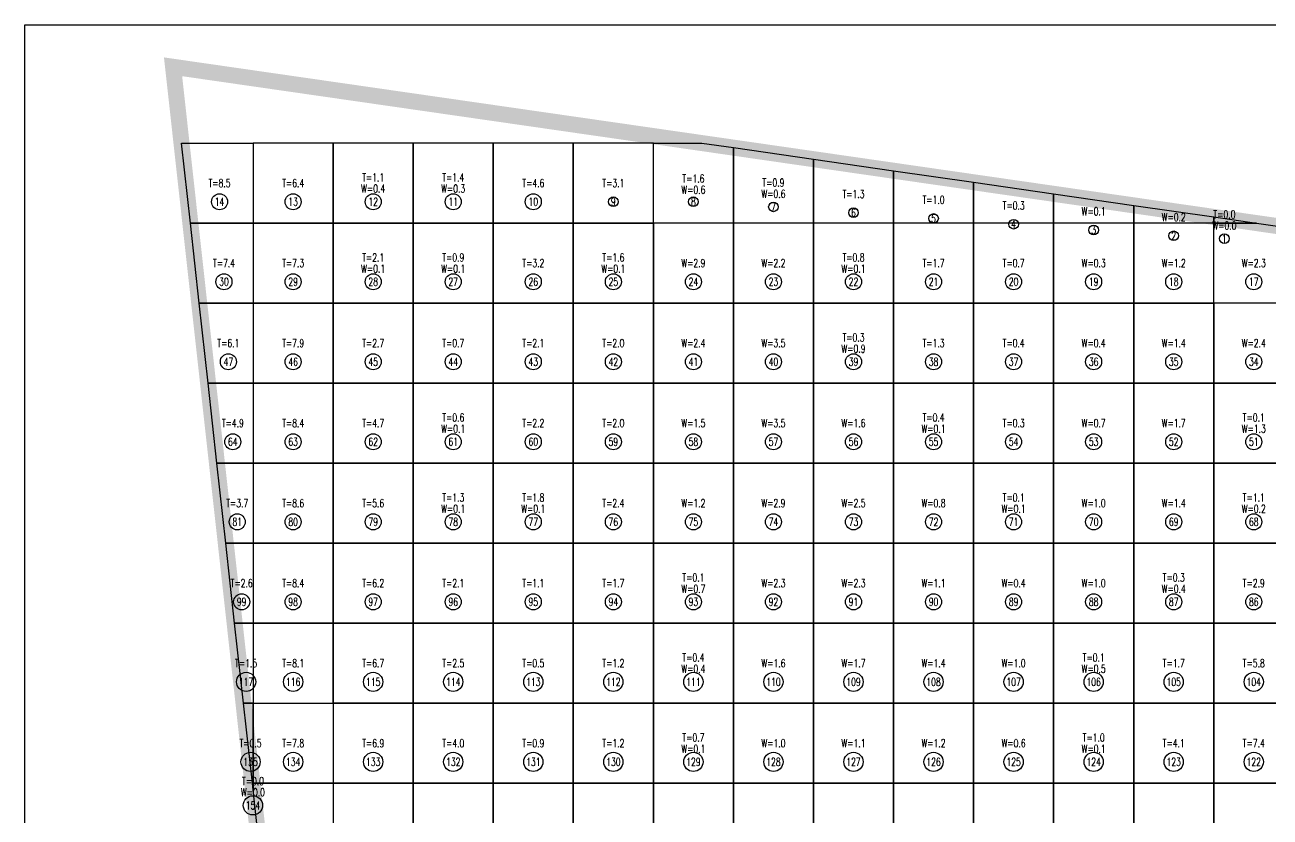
# Model space of a CAD drawing. Extents: x 4283 to 40403, y 1134 to 1764.
# Drawn here: x 10663.5 to 10749.9, y 1619.1 to 1674.1 of the extents above; entities that cross this region are included whole.
import ezdxf
from ezdxf.enums import TextEntityAlignment as Align

# ---------------------------------------------------------------- set-up
doc = ezdxf.new("R2010")
doc.units = 0
for name, color, linetype in [('tdz_11-2方格网', 2, 'Continuous'), ('tdz_11-2方格网计算', 7, 'Continuous'), ('tdz_土方计算图', 7, 'Continuous'), ('tdz_格田', 6, 'Continuous')]:
    doc.layers.add(name, color=color, linetype=linetype)
doc.styles.add('GLandNum', font='txt_____.ttf', dxfattribs={"width": 0.7, "height": 0.5})

msp = doc.modelspace()

# ---------------------------------------------------------------- linework, layer by layer
at = {"layer": 'tdz_11-2方格网', "linetype": 'Continuous'}
for points in [[(10674.328, 1665.89, 3770), (10679.298, 1665.89, 3770.079), (10679.298, 1660.334, 3770.008), (10674.943, 1660.334, 3770)], [(10679.298, 1665.89, 3770.079), (10679.298, 1660.334, 3770.008), (10684.853, 1660.334, 3770.218), (10684.853, 1665.89, 3770.289)], [(10684.853, 1665.89, 3770.289), (10684.853, 1660.334, 3770.218), (10690.409, 1660.334, 3770.428), (10690.409, 1665.89, 3770.488)], [(10690.409, 1665.89, 3770.488), (10690.409, 1660.334, 3770.428), (10695.965, 1660.334, 3770.176), (10695.965, 1665.89, 3770.104)], [(10695.965, 1665.89, 3770.104), (10695.965, 1660.334, 3770.176), (10701.52, 1660.334, 3770.103), (10701.52, 1665.89, 3770)], [(10701.52, 1665.89, 3770), (10701.52, 1660.334, 3770.103), (10707.076, 1660.334, 3770.294), (10707.076, 1665.89, 3770)], [(10712.631, 1665.572, 3770), (10712.631, 1660.334, 3770.402), (10707.076, 1660.334, 3770.294), (10707.076, 1665.89, 3770), (10710.432, 1665.89, 3770)], [(10718.187, 1664.771, 3770), (10718.187, 1660.334, 3770.119), (10712.631, 1660.334, 3770.402), (10712.631, 1665.572, 3770)], [(10723.742, 1663.969, 3770), (10723.742, 1660.334, 3770), (10718.187, 1660.334, 3770.119), (10718.187, 1664.771, 3770)], [(10729.298, 1663.167, 3770), (10729.298, 1660.334, 3770), (10723.742, 1660.334, 3770), (10723.742, 1663.969, 3770)], [(10734.853, 1662.365, 3770), (10734.853, 1660.334, 3770), (10729.298, 1660.334, 3770), (10729.298, 1663.167, 3770)], [(10740.409, 1661.564, 3770), (10740.409, 1660.334, 3770), (10734.853, 1660.334, 3770), (10734.853, 1662.365, 3770)], [(10745.965, 1660.762, 3770), (10745.965, 1660.334, 3770), (10740.409, 1660.334, 3770), (10740.409, 1661.564, 3770)], [(10674.943, 1660.334, 3770), (10679.298, 1660.334, 3770.008), (10679.298, 1654.778, 3770), (10675.557, 1654.778, 3770)], [(10679.298, 1660.334, 3770.008), (10679.298, 1654.778, 3770), (10684.853, 1654.778, 3770.147), (10684.853, 1660.334, 3770.218)], [(10684.853, 1660.334, 3770.218), (10684.853, 1654.778, 3770.147), (10690.409, 1654.778, 3770.357), (10690.409, 1660.334, 3770.428)], [(10690.409, 1660.334, 3770.428), (10690.409, 1654.778, 3770.357), (10695.965, 1654.778, 3770.246), (10695.965, 1660.334, 3770.176)], [(10695.965, 1660.334, 3770.176), (10695.965, 1654.778, 3770.246), (10701.52, 1654.778, 3770.069), (10701.52, 1660.334, 3770.103)], [(10701.52, 1660.334, 3770.103), (10701.52, 1654.778, 3770.069), (10707.076, 1654.778, 3770.259), (10707.076, 1660.334, 3770.294)], [(10707.076, 1660.334, 3770.294), (10707.076, 1654.778, 3770.259), (10712.631, 1654.778, 3770.376), (10712.631, 1660.334, 3770.402)], [(10712.631, 1660.334, 3770.402), (10712.631, 1654.778, 3770.376), (10718.187, 1654.778, 3770.214), (10718.187, 1660.334, 3770.119)], [(10718.187, 1660.334, 3770.119), (10718.187, 1654.778, 3770.214), (10723.742, 1654.778, 3770), (10723.742, 1660.334, 3770)], [(10723.742, 1660.334, 3770), (10723.742, 1654.778, 3770), (10729.298, 1654.778, 3770), (10729.298, 1660.334, 3770)], [(10729.298, 1660.334, 3770), (10729.298, 1654.778, 3770), (10734.853, 1654.778, 3770), (10734.853, 1660.334, 3770)], [(10734.853, 1660.334, 3770), (10734.853, 1654.778, 3770), (10740.409, 1654.778, 3770), (10740.409, 1660.334, 3770)], [(10740.409, 1660.334, 3770), (10740.409, 1654.778, 3770), (10745.965, 1654.778, 3770), (10745.965, 1660.334, 3770)], [(10748.93, 1660.334, 3770), (10745.965, 1660.334, 3770), (10745.965, 1660.762, 3770)], [(10751.52, 1659.96, 3770), (10751.52, 1654.778, 3770), (10745.965, 1654.778, 3770), (10745.965, 1660.334, 3770), (10748.93, 1660.334, 3770)], [(10675.557, 1654.778, 3770), (10679.298, 1654.778, 3770), (10679.298, 1649.223, 3770), (10676.172, 1649.223, 3770)], [(10679.298, 1654.778, 3770), (10679.298, 1649.223, 3770), (10684.853, 1649.223, 3770.076), (10684.853, 1654.778, 3770.147)], [(10684.853, 1654.778, 3770.147), (10684.853, 1649.223, 3770.076), (10690.409, 1649.223, 3770.286), (10690.409, 1654.778, 3770.357)], [(10690.409, 1654.778, 3770.357), (10690.409, 1649.223, 3770.286), (10695.965, 1649.223, 3770.317), (10695.965, 1654.778, 3770.246)], [(10695.965, 1654.778, 3770.246), (10695.965, 1649.223, 3770.317), (10701.52, 1649.223, 3770.033), (10701.52, 1654.778, 3770.069)], [(10701.52, 1654.778, 3770.069), (10701.52, 1649.223, 3770.033), (10707.076, 1649.223, 3770.224), (10707.076, 1654.778, 3770.259)], [(10707.076, 1654.778, 3770.259), (10707.076, 1649.223, 3770.224), (10712.631, 1649.223, 3770.334), (10712.631, 1654.778, 3770.376)], [(10712.631, 1654.778, 3770.376), (10712.631, 1649.223, 3770.334), (10718.187, 1649.223, 3770.293), (10718.187, 1654.778, 3770.214)], [(10718.187, 1654.778, 3770.214), (10718.187, 1649.223, 3770.293), (10723.742, 1649.223, 3770.027), (10723.742, 1654.778, 3770)], [(10723.742, 1654.778, 3770), (10723.742, 1649.223, 3770.027), (10729.298, 1649.223, 3770), (10729.298, 1654.778, 3770)], [(10729.298, 1654.778, 3770), (10729.298, 1649.223, 3770), (10734.853, 1649.223, 3770), (10734.853, 1654.778, 3770)], [(10734.853, 1654.778, 3770), (10734.853, 1649.223, 3770), (10740.409, 1649.223, 3770), (10740.409, 1654.778, 3770)], [(10740.409, 1654.778, 3770), (10740.409, 1649.223, 3770), (10745.965, 1649.223, 3770), (10745.965, 1654.778, 3770)], [(10745.965, 1654.778, 3770), (10745.965, 1649.223, 3770), (10751.52, 1649.223, 3769.991), (10751.52, 1654.778, 3770)], [(10676.172, 1649.223, 3770), (10679.298, 1649.223, 3770), (10679.298, 1643.667, 3770), (10676.786, 1643.667, 3770)], [(10679.298, 1649.223, 3770), (10679.298, 1643.667, 3770), (10684.853, 1643.667, 3770.003), (10684.853, 1649.223, 3770.076)], [(10684.853, 1649.223, 3770.076), (10684.853, 1643.667, 3770.003), (10690.409, 1643.667, 3770.213), (10690.409, 1649.223, 3770.286)], [(10690.409, 1649.223, 3770.286), (10690.409, 1643.667, 3770.213), (10695.965, 1643.667, 3770.328), (10695.965, 1649.223, 3770.317)], [(10695.965, 1649.223, 3770.317), (10695.965, 1643.667, 3770.328), (10701.52, 1643.667, 3770.004), (10701.52, 1649.223, 3770.033)], [(10701.52, 1649.223, 3770.033), (10701.52, 1643.667, 3770.004), (10707.076, 1643.667, 3770.189), (10707.076, 1649.223, 3770.224)], [(10707.076, 1649.223, 3770.224), (10707.076, 1643.667, 3770.189), (10712.631, 1643.667, 3770.293), (10712.631, 1649.223, 3770.334)], [(10712.631, 1649.223, 3770.334), (10712.631, 1643.667, 3770.293), (10718.187, 1643.667, 3770.257), (10718.187, 1649.223, 3770.293)], [(10718.187, 1649.223, 3770.293), (10718.187, 1643.667, 3770.257), (10723.742, 1643.667, 3770.123), (10723.742, 1649.223, 3770.027)], [(10723.742, 1649.223, 3770.027), (10723.742, 1643.667, 3770.123), (10729.298, 1643.667, 3770), (10729.298, 1649.223, 3770)], [(10729.298, 1649.223, 3770), (10729.298, 1643.667, 3770), (10734.853, 1643.667, 3770), (10734.853, 1649.223, 3770)], [(10734.853, 1649.223, 3770), (10734.853, 1643.667, 3770), (10740.409, 1643.667, 3770), (10740.409, 1649.223, 3770)], [(10740.409, 1649.223, 3770), (10740.409, 1643.667, 3770), (10745.965, 1643.667, 3770), (10745.965, 1649.223, 3770)], [(10745.965, 1649.223, 3770), (10745.965, 1643.667, 3770), (10751.52, 1643.667, 3769.773), (10751.52, 1649.223, 3769.991)], [(10676.786, 1643.667, 3770), (10679.298, 1643.667, 3770), (10679.298, 1638.112, 3770), (10677.401, 1638.112, 3770)], [(10679.298, 1643.667, 3770), (10679.298, 1638.112, 3770), (10684.853, 1638.112, 3770), (10684.853, 1643.667, 3770.003)], [(10684.853, 1643.667, 3770.003), (10684.853, 1638.112, 3770), (10690.409, 1638.112, 3770.142), (10690.409, 1643.667, 3770.213)], [(10690.409, 1643.667, 3770.213), (10690.409, 1638.112, 3770.142), (10695.965, 1638.112, 3770.296), (10695.965, 1643.667, 3770.328)], [(10695.965, 1643.667, 3770.328), (10695.965, 1638.112, 3770.296), (10701.52, 1638.112, 3770.076), (10701.52, 1643.667, 3770.004)], [(10701.52, 1643.667, 3770.004), (10701.52, 1638.112, 3770.076), (10707.076, 1638.112, 3770.153), (10707.076, 1643.667, 3770.189)], [(10707.076, 1643.667, 3770.189), (10707.076, 1638.112, 3770.153), (10712.631, 1638.112, 3770.252), (10712.631, 1643.667, 3770.293)], [(10712.631, 1643.667, 3770.293), (10712.631, 1638.112, 3770.252), (10718.187, 1638.112, 3770.219), (10718.187, 1643.667, 3770.257)], [(10718.187, 1643.667, 3770.257), (10718.187, 1638.112, 3770.219), (10723.742, 1638.112, 3770.172), (10723.742, 1643.667, 3770.123)], [(10723.742, 1643.667, 3770.123), (10723.742, 1638.112, 3770.172), (10729.298, 1638.112, 3770), (10729.298, 1643.667, 3770)], [(10729.298, 1643.667, 3770), (10729.298, 1638.112, 3770), (10734.853, 1638.112, 3770), (10734.853, 1643.667, 3770)], [(10734.853, 1643.667, 3770), (10734.853, 1638.112, 3770), (10740.409, 1638.112, 3770), (10740.409, 1643.667, 3770)], [(10740.409, 1643.667, 3770), (10740.409, 1638.112, 3770), (10745.965, 1638.112, 3769.899), (10745.965, 1643.667, 3770)], [(10745.965, 1643.667, 3770), (10745.965, 1638.112, 3769.899), (10751.52, 1638.112, 3769.641), (10751.52, 1643.667, 3769.773)], [(10677.401, 1638.112, 3770), (10679.298, 1638.112, 3770), (10679.298, 1632.556, 3770), (10678.016, 1632.556, 3770)], [(10679.298, 1638.112, 3770), (10679.298, 1632.556, 3770), (10684.853, 1632.556, 3770), (10684.853, 1638.112, 3770)], [(10684.853, 1638.112, 3770), (10684.853, 1632.556, 3770), (10690.409, 1632.556, 3770.071), (10690.409, 1638.112, 3770.142)], [(10690.409, 1638.112, 3770.142), (10690.409, 1632.556, 3770.071), (10695.965, 1632.556, 3770.263), (10695.965, 1638.112, 3770.296)], [(10695.965, 1638.112, 3770.296), (10695.965, 1632.556, 3770.263), (10701.52, 1632.556, 3770.146), (10701.52, 1638.112, 3770.076)], [(10701.52, 1638.112, 3770.076), (10701.52, 1632.556, 3770.146), (10707.076, 1632.556, 3770.119), (10707.076, 1638.112, 3770.153)], [(10707.076, 1638.112, 3770.153), (10707.076, 1632.556, 3770.119), (10712.631, 1632.556, 3770.211), (10712.631, 1638.112, 3770.252)], [(10712.631, 1638.112, 3770.252), (10712.631, 1632.556, 3770.211), (10718.187, 1632.556, 3770.178), (10718.187, 1638.112, 3770.219)], [(10718.187, 1638.112, 3770.219), (10718.187, 1632.556, 3770.178), (10723.742, 1632.556, 3770.136), (10723.742, 1638.112, 3770.172)], [(10723.742, 1638.112, 3770.172), (10723.742, 1632.556, 3770.136), (10729.298, 1632.556, 3770.032), (10729.298, 1638.112, 3770)], [(10729.298, 1638.112, 3770), (10729.298, 1632.556, 3770.032), (10734.853, 1632.556, 3770), (10734.853, 1638.112, 3770)], [(10734.853, 1638.112, 3770), (10734.853, 1632.556, 3770), (10740.409, 1632.556, 3769.958), (10740.409, 1638.112, 3770)], [(10740.409, 1638.112, 3770), (10740.409, 1632.556, 3769.958), (10745.965, 1632.556, 3769.739), (10745.965, 1638.112, 3769.899)], [(10745.965, 1638.112, 3769.899), (10745.965, 1632.556, 3769.739), (10751.52, 1632.556, 3769.521), (10751.52, 1638.112, 3769.641)], [(10678.016, 1632.556, 3770), (10679.298, 1632.556, 3770), (10679.298, 1627.001, 3770), (10678.63, 1627.001, 3770)], [(10679.298, 1632.556, 3770), (10679.298, 1627.001, 3770), (10684.853, 1627.001, 3770), (10684.853, 1632.556, 3770)], [(10684.853, 1632.556, 3770), (10684.853, 1627.001, 3770), (10690.409, 1627.001, 3770), (10690.409, 1632.556, 3770.071)], [(10690.409, 1632.556, 3770.071), (10690.409, 1627.001, 3770), (10695.965, 1627.001, 3770.21), (10695.965, 1632.556, 3770.263)], [(10695.965, 1632.556, 3770.263), (10695.965, 1627.001, 3770.21), (10701.52, 1627.001, 3770.198), (10701.52, 1632.556, 3770.146)], [(10701.52, 1632.556, 3770.146), (10701.52, 1627.001, 3770.198), (10707.076, 1627.001, 3770.083), (10707.076, 1632.556, 3770.119)], [(10707.076, 1632.556, 3770.119), (10707.076, 1627.001, 3770.083), (10712.631, 1627.001, 3770.171), (10712.631, 1632.556, 3770.211)], [(10712.631, 1632.556, 3770.211), (10712.631, 1627.001, 3770.171), (10718.187, 1627.001, 3770.137), (10718.187, 1632.556, 3770.178)], [(10718.187, 1632.556, 3770.178), (10718.187, 1627.001, 3770.137), (10723.742, 1627.001, 3770.099), (10723.742, 1632.556, 3770.136)], [(10723.742, 1632.556, 3770.136), (10723.742, 1627.001, 3770.099), (10729.298, 1627.001, 3770.051), (10729.298, 1632.556, 3770.032)], [(10729.298, 1632.556, 3770.032), (10729.298, 1627.001, 3770.051), (10734.853, 1627.001, 3770), (10734.853, 1632.556, 3770)], [(10734.853, 1632.556, 3770), (10734.853, 1627.001, 3770), (10740.409, 1627.001, 3769.841), (10740.409, 1632.556, 3769.958)], [(10740.409, 1632.556, 3769.958), (10740.409, 1627.001, 3769.841), (10745.965, 1627.001, 3769.67), (10745.965, 1632.556, 3769.739)], [(10745.965, 1632.556, 3769.739), (10745.965, 1627.001, 3769.67), (10751.52, 1627.001, 3769.427), (10751.52, 1632.556, 3769.521)], [(10678.63, 1627.001, 3770), (10679.298, 1627.001, 3770), (10679.298, 1621.445, 3770), (10679.245, 1621.445, 3770)], [(10679.298, 1621.445, 3770), (10679.298, 1627.001, 3770), (10684.853, 1627.001, 3770), (10684.853, 1621.445, 3770)], [(10684.853, 1627.001, 3770), (10684.853, 1621.445, 3770), (10690.409, 1621.445, 3770), (10690.409, 1627.001, 3770)], [(10690.409, 1627.001, 3770), (10690.409, 1621.445, 3770), (10695.965, 1621.445, 3770.138), (10695.965, 1627.001, 3770.21)], [(10695.965, 1627.001, 3770.21), (10695.965, 1621.445, 3770.138), (10701.52, 1621.445, 3770.166), (10701.52, 1627.001, 3770.198)], [(10701.52, 1627.001, 3770.198), (10701.52, 1621.445, 3770.166), (10707.076, 1621.445, 3770.048), (10707.076, 1627.001, 3770.083)], [(10707.076, 1627.001, 3770.083), (10707.076, 1621.445, 3770.048), (10712.631, 1621.445, 3770.13), (10712.631, 1627.001, 3770.171)], [(10712.631, 1627.001, 3770.171), (10712.631, 1621.445, 3770.13), (10718.187, 1621.445, 3770.096), (10718.187, 1627.001, 3770.137)], [(10718.187, 1627.001, 3770.137), (10718.187, 1621.445, 3770.096), (10723.742, 1621.445, 3770.062), (10723.742, 1627.001, 3770.099)], [(10723.742, 1627.001, 3770.099), (10723.742, 1621.445, 3770.062), (10729.298, 1621.445, 3770.016), (10729.298, 1627.001, 3770.051)], [(10729.298, 1627.001, 3770.051), (10729.298, 1621.445, 3770.016), (10734.853, 1621.445, 3769.904), (10734.853, 1627.001, 3770)], [(10734.853, 1627.001, 3770), (10734.853, 1621.445, 3769.904), (10740.409, 1621.445, 3769.718), (10740.409, 1627.001, 3769.841)], [(10740.409, 1627.001, 3769.841), (10740.409, 1621.445, 3769.718), (10745.965, 1621.445, 3769.544), (10745.965, 1627.001, 3769.67)], [(10745.965, 1627.001, 3769.67), (10745.965, 1621.445, 3769.544), (10751.52, 1621.445, 3769.373), (10751.52, 1627.001, 3769.427)], [(10679.245, 1621.445, 3770), (10679.298, 1621.445, 3770), (10679.298, 1620.964, 3770)], [(10679.298, 1620.964, 3770), (10679.298, 1621.445, 3770), (10684.853, 1621.445, 3770), (10684.853, 1615.89, 3770), (10679.859, 1615.89, 3770)], [(10684.853, 1621.445, 3770), (10684.853, 1615.89, 3770), (10690.409, 1615.89, 3770), (10690.409, 1621.445, 3770)], [(10690.409, 1621.445, 3770), (10690.409, 1615.89, 3770), (10695.965, 1615.89, 3770.067), (10695.965, 1621.445, 3770.138)], [(10695.965, 1621.445, 3770.138), (10695.965, 1615.89, 3770.067), (10701.52, 1615.89, 3770.133), (10701.52, 1621.445, 3770.166)], [(10701.52, 1621.445, 3770.166), (10701.52, 1615.89, 3770.133), (10707.076, 1615.89, 3770.012), (10707.076, 1621.445, 3770.048)], [(10707.076, 1621.445, 3770.048), (10707.076, 1615.89, 3770.012), (10712.631, 1615.89, 3770.089), (10712.631, 1621.445, 3770.13)], [(10712.631, 1621.445, 3770.13), (10712.631, 1615.89, 3770.089), (10718.187, 1615.89, 3770.054), (10718.187, 1621.445, 3770.096)], [(10718.187, 1621.445, 3770.096), (10718.187, 1615.89, 3770.054), (10723.742, 1615.89, 3770.021), (10723.742, 1621.445, 3770.062)], [(10723.742, 1621.445, 3770.062), (10723.742, 1615.89, 3770.021), (10729.298, 1615.89, 3769.938), (10729.298, 1621.445, 3770.016)], [(10729.298, 1621.445, 3770.016), (10729.298, 1615.89, 3769.938), (10734.853, 1615.89, 3769.799), (10734.853, 1621.445, 3769.904)], [(10734.853, 1621.445, 3769.904), (10734.853, 1615.89, 3769.799), (10740.409, 1615.89, 3769.659), (10740.409, 1621.445, 3769.718)], [(10740.409, 1621.445, 3769.718), (10740.409, 1615.89, 3769.659), (10745.965, 1615.89, 3769.503), (10745.965, 1621.445, 3769.544)], [(10745.965, 1621.445, 3769.544), (10745.965, 1615.89, 3769.503), (10751.52, 1615.89, 3769.299), (10751.52, 1621.445, 3769.373)]]:
    msp.add_polyline3d(points, close=True, dxfattribs=at)
at = {"layer": 'tdz_11-2方格网计算', "color": 7, "linetype": 'Continuous'}
for centre, radius in [((10676.967, 1661.816), 0.556), ((10682.076, 1661.816), 0.556), ((10687.631, 1661.816), 0.556), ((10693.187, 1661.816), 0.556), ((10698.742, 1661.816), 0.556), ((10704.298, 1661.816), 0.333), ((10709.853, 1661.816), 0.333), ((10715.409, 1661.456), 0.333), ((10720.965, 1661.056), 0.333), ((10726.52, 1660.655), 0.333), ((10732.076, 1660.254), 0.333), ((10737.631, 1659.853), 0.333), ((10743.187, 1659.452), 0.333), ((10746.706, 1659.252), 0.333), ((10677.274, 1656.26), 0.556), ((10682.076, 1656.26), 0.556), ((10687.631, 1656.26), 0.556), ((10693.187, 1656.26), 0.556), ((10698.742, 1656.26), 0.556), ((10704.298, 1656.26), 0.556), ((10709.853, 1656.26), 0.556), ((10715.409, 1656.26), 0.556), ((10720.965, 1656.26), 0.556), ((10726.52, 1656.26), 0.556), ((10732.076, 1656.26), 0.556), ((10737.631, 1656.26), 0.556), ((10743.187, 1656.26), 0.556), ((10748.742, 1656.26), 0.556), ((10677.581, 1650.704), 0.556), ((10682.076, 1650.704), 0.556), ((10687.631, 1650.704), 0.556), ((10693.187, 1650.704), 0.556), ((10698.742, 1650.704), 0.556), ((10704.298, 1650.704), 0.556), ((10709.853, 1650.704), 0.556), ((10715.409, 1650.704), 0.556), ((10720.965, 1650.704), 0.556), ((10726.52, 1650.704), 0.556), ((10732.076, 1650.704), 0.556), ((10737.631, 1650.704), 0.556), ((10743.187, 1650.704), 0.556), ((10748.742, 1650.704), 0.556), ((10677.889, 1645.149), 0.556), ((10682.076, 1645.149), 0.556), ((10687.631, 1645.149), 0.556), ((10693.187, 1645.149), 0.556), ((10698.742, 1645.149), 0.556), ((10704.298, 1645.149), 0.556), ((10709.853, 1645.149), 0.556), ((10715.409, 1645.149), 0.556), ((10720.965, 1645.149), 0.556), ((10726.52, 1645.149), 0.556), ((10732.076, 1645.149), 0.556), ((10737.631, 1645.149), 0.556), ((10743.187, 1645.149), 0.556), ((10748.742, 1645.149), 0.556), ((10678.196, 1639.593), 0.556), ((10682.076, 1639.593), 0.556), ((10687.631, 1639.593), 0.556), ((10693.187, 1639.593), 0.556), ((10698.742, 1639.593), 0.556), ((10704.298, 1639.593), 0.556), ((10709.853, 1639.593), 0.556), ((10715.409, 1639.593), 0.556), ((10720.965, 1639.593), 0.556), ((10726.52, 1639.593), 0.556), ((10732.076, 1639.593), 0.556), ((10737.631, 1639.593), 0.556), ((10743.187, 1639.593), 0.556), ((10748.742, 1639.593), 0.556), ((10678.503, 1634.038), 0.556), ((10682.076, 1634.038), 0.556), ((10687.631, 1634.038), 0.556), ((10693.187, 1634.038), 0.556), ((10698.742, 1634.038), 0.556), ((10704.298, 1634.038), 0.556), ((10709.853, 1634.038), 0.556), ((10715.409, 1634.038), 0.556), ((10720.965, 1634.038), 0.556), ((10726.52, 1634.038), 0.556), ((10732.076, 1634.038), 0.556), ((10737.631, 1634.038), 0.556), ((10743.187, 1634.038), 0.556), ((10748.742, 1634.038), 0.556), ((10678.81, 1628.482), 0.667), ((10682.076, 1628.482), 0.667), ((10687.631, 1628.482), 0.667), ((10693.187, 1628.482), 0.667), ((10698.742, 1628.482), 0.667), ((10704.298, 1628.482), 0.667), ((10709.853, 1628.482), 0.667), ((10715.409, 1628.482), 0.667), ((10720.965, 1628.482), 0.667), ((10726.52, 1628.482), 0.667), ((10732.076, 1628.482), 0.667), ((10737.631, 1628.482), 0.667), ((10743.187, 1628.482), 0.667), ((10748.742, 1628.482), 0.667), ((10679.118, 1622.927), 0.667), ((10682.076, 1622.927), 0.667), ((10687.631, 1622.927), 0.667), ((10693.187, 1622.927), 0.667), ((10698.742, 1622.927), 0.667), ((10704.298, 1622.927), 0.667), ((10709.853, 1622.927), 0.667), ((10715.409, 1622.927), 0.667), ((10720.965, 1622.927), 0.667), ((10726.52, 1622.927), 0.667), ((10732.076, 1622.927), 0.667), ((10737.631, 1622.927), 0.667), ((10743.187, 1622.927), 0.667), ((10748.742, 1622.927), 0.667), ((10679.285, 1619.908), 0.667)]:
    msp.add_circle(centre, radius, dxfattribs=at)
at = {"layer": 'tdz_土方计算图', "linetype": 'Continuous'}
for points in [[(10663.46, 1674.092), (10793.46, 1674.092)], [(10663.46, 1514.092), (10663.46, 1514.092), (10663.46, 1674.092), (10663.46, 1674.092)]]:
    msp.add_lwpolyline(points, dxfattribs=at)
at = {"layer": 'tdz_格田', "linetype": 'Continuous', "lineweight": 60, "const_width": 1.111}
msp.add_lwpolyline([(10684.161, 1577.001), (10783.178, 1585.118), (10761.437, 1658.529), (10673.742, 1671.184)], close=True, dxfattribs=at)

# ---------------------------------------------------------------- texts
at = {"layer": 'tdz_11-2方格网计算', "color": 2, "linetype": 'Continuous', "style": 'GLandNum', "width": 0.7}
for s, p in [('T=1.1', (10687.631, 1663.501)), ('T=1.4', (10693.187, 1663.501)), ('T=1.6', (10709.853, 1663.421)), ('T=8.5', (10676.967, 1663.112)), ('T=6.4', (10682.076, 1663.112)), ('T=4.6', (10698.742, 1663.112)), ('T=3.1', (10704.298, 1663.112)), ('T=0.9', (10715.409, 1663.142)), ('T=1.3', (10720.965, 1662.352)), ('T=1.0', (10726.52, 1661.951)), ('T=0.3', (10732.076, 1661.55)), ('T=0.0', (10746.706, 1660.937)), ('T=7.4', (10677.274, 1657.556)), ('T=7.3', (10682.076, 1657.556)), ('T=2.1', (10687.631, 1657.945)), ('T=0.9', (10693.187, 1657.945)), ('T=3.2', (10698.742, 1657.556)), ('T=1.6', (10704.298, 1657.945)), ('T=0.8', (10720.965, 1657.945)), ('T=1.7', (10726.52, 1657.556)), ('T=0.7', (10732.076, 1657.556)), ('T=6.1', (10677.581, 1652.001)), ('T=7.9', (10682.076, 1652.001)), ('T=2.7', (10687.631, 1652.001)), ('T=0.7', (10693.187, 1652.001)), ('T=2.1', (10698.742, 1652.001)), ('T=2.0', (10704.298, 1652.001)), ('T=0.3', (10720.965, 1652.39)), ('T=1.3', (10726.52, 1652.001)), ('T=0.4', (10732.076, 1652.001)), ('T=0.6', (10693.187, 1646.834)), ('T=0.4', (10726.52, 1646.834)), ('T=0.1', (10748.742, 1646.834)), ('T=4.9', (10677.889, 1646.445)), ('T=8.4', (10682.076, 1646.445)), ('T=4.7', (10687.631, 1646.445)), ('T=2.2', (10698.742, 1646.445)), ('T=2.0', (10704.298, 1646.445)), ('T=0.3', (10732.076, 1646.445)), ('T=3.7', (10678.196, 1640.89)), ('T=8.6', (10682.076, 1640.89)), ('T=5.6', (10687.631, 1640.89)), ('T=1.3', (10693.187, 1641.278)), ('T=1.8', (10698.742, 1641.278)), ('T=2.4', (10704.298, 1640.89)), ('T=0.1', (10732.076, 1641.278)), ('T=1.1', (10748.742, 1641.278)), ('T=0.1', (10709.853, 1635.723)), ('T=0.3', (10743.187, 1635.723)), ('T=2.6', (10678.503, 1635.334)), ('T=8.4', (10682.076, 1635.334)), ('T=6.2', (10687.631, 1635.334)), ('T=2.1', (10693.187, 1635.334)), ('T=1.1', (10698.742, 1635.334)), ('T=1.7', (10704.298, 1635.334)), ('T=2.9', (10748.742, 1635.334)), ('T=1.5', (10678.81, 1629.778)), ('T=8.1', (10682.076, 1629.778)), ('T=6.7', (10687.631, 1629.778)), ('T=2.5', (10693.187, 1629.778)), ('T=0.5', (10698.742, 1629.778)), ('T=1.2', (10704.298, 1629.778)), ('T=0.4', (10709.853, 1630.167)), ('T=0.1', (10737.631, 1630.167)), ('T=1.7', (10743.187, 1629.778)), ('T=5.8', (10748.742, 1629.778)), ('T=0.7', (10709.853, 1624.612)), ('T=1.0', (10737.631, 1624.612)), ('T=0.5', (10679.118, 1624.223)), ('T=7.8', (10682.076, 1624.223)), ('T=6.9', (10687.631, 1624.223)), ('T=4.0', (10693.187, 1624.223)), ('T=0.9', (10698.742, 1624.223)), ('T=1.2', (10704.298, 1624.223)), ('T=4.1', (10743.187, 1624.223)), ('T=7.4', (10748.742, 1624.223)), ('T=0.0', (10679.285, 1621.594))]:
    msp.add_text(s, height=0.5556, dxfattribs=at).set_placement(p, align=Align.MIDDLE_CENTER)
at = {"layer": 'tdz_11-2方格网计算', "color": 173, "linetype": 'Continuous', "style": 'GLandNum', "width": 0.7}
for s, p in [('W=0.4', (10687.631, 1662.723)), ('W=0.3', (10693.187, 1662.723)), ('W=0.6', (10709.853, 1662.644)), ('W=0.6', (10715.409, 1662.364)), ('W=0.1', (10737.631, 1661.149)), ('W=0.2', (10743.187, 1660.748)), ('W=0.0', (10746.706, 1660.159)), ('W=2.9', (10709.853, 1657.556)), ('W=2.2', (10715.409, 1657.556)), ('W=0.3', (10737.631, 1657.556)), ('W=1.2', (10743.187, 1657.556)), ('W=2.3', (10748.742, 1657.556)), ('W=0.1', (10687.631, 1657.167)), ('W=0.1', (10693.187, 1657.167)), ('W=0.1', (10704.298, 1657.167)), ('W=0.1', (10720.965, 1657.167)), ('W=2.4', (10709.853, 1652.001)), ('W=3.5', (10715.409, 1652.001)), ('W=0.4', (10737.631, 1652.001)), ('W=1.4', (10743.187, 1652.001)), ('W=2.4', (10748.742, 1652.001)), ('W=0.9', (10720.965, 1651.612)), ('W=0.1', (10693.187, 1646.056)), ('W=1.5', (10709.853, 1646.445)), ('W=3.5', (10715.409, 1646.445)), ('W=1.6', (10720.965, 1646.445)), ('W=0.1', (10726.52, 1646.056)), ('W=0.7', (10737.631, 1646.445)), ('W=1.7', (10743.187, 1646.445)), ('W=1.3', (10748.742, 1646.056)), ('W=1.2', (10709.853, 1640.89)), ('W=2.9', (10715.409, 1640.89)), ('W=2.5', (10720.965, 1640.89)), ('W=0.8', (10726.52, 1640.89)), ('W=1.0', (10737.631, 1640.89)), ('W=1.4', (10743.187, 1640.89)), ('W=0.1', (10693.187, 1640.501)), ('W=0.1', (10698.742, 1640.501)), ('W=0.1', (10732.076, 1640.501)), ('W=0.2', (10748.742, 1640.501)), ('W=0.7', (10709.853, 1634.945)), ('W=2.3', (10715.409, 1635.334)), ('W=2.3', (10720.965, 1635.334)), ('W=1.1', (10726.52, 1635.334)), ('W=0.4', (10732.076, 1635.334)), ('W=1.0', (10737.631, 1635.334)), ('W=0.4', (10743.187, 1634.945)), ('W=1.6', (10715.409, 1629.778)), ('W=1.7', (10720.965, 1629.778)), ('W=1.4', (10726.52, 1629.778)), ('W=1.0', (10732.076, 1629.778)), ('W=0.4', (10709.853, 1629.39)), ('W=0.5', (10737.631, 1629.39)), ('W=0.1', (10709.853, 1623.834)), ('W=1.0', (10715.409, 1624.223)), ('W=1.1', (10720.965, 1624.223)), ('W=1.2', (10726.52, 1624.223)), ('W=0.6', (10732.076, 1624.223)), ('W=0.1', (10737.631, 1623.834)), ('W=0.0', (10679.285, 1620.816))]:
    msp.add_text(s, height=0.5556, dxfattribs=at).set_placement(p, align=Align.MIDDLE_CENTER)
at = {"layer": 'tdz_11-2方格网计算', "color": 7, "linetype": 'Continuous', "style": 'GLandNum', "width": 0.7}
for s, height, p in [('14', 0.5556, (10676.967, 1661.816)), ('13', 0.5556, (10682.076, 1661.816)), ('12', 0.5556, (10687.631, 1661.816)), ('11', 0.5556, (10693.187, 1661.816)), ('10', 0.5556, (10698.742, 1661.816)), ('9', 0.556, (10704.298, 1661.816)), ('8', 0.556, (10709.853, 1661.816)), ('7', 0.556, (10715.409, 1661.456)), ('6', 0.556, (10720.965, 1661.056)), ('5', 0.556, (10726.52, 1660.655)), ('4', 0.556, (10732.076, 1660.254)), ('3', 0.556, (10737.631, 1659.853)), ('2', 0.556, (10743.187, 1659.452)), ('1', 0.556, (10746.706, 1659.252)), ('30', 0.5556, (10677.274, 1656.26)), ('29', 0.5556, (10682.076, 1656.26)), ('28', 0.5556, (10687.631, 1656.26)), ('27', 0.5556, (10693.187, 1656.26)), ('26', 0.5556, (10698.742, 1656.26)), ('25', 0.5556, (10704.298, 1656.26)), ('24', 0.5556, (10709.853, 1656.26)), ('23', 0.5556, (10715.409, 1656.26)), ('22', 0.5556, (10720.965, 1656.26)), ('21', 0.5556, (10726.52, 1656.26)), ('20', 0.5556, (10732.076, 1656.26)), ('19', 0.5556, (10737.631, 1656.26)), ('18', 0.5556, (10743.187, 1656.26)), ('17', 0.5556, (10748.742, 1656.26)), ('47', 0.5556, (10677.581, 1650.704)), ('46', 0.5556, (10682.076, 1650.704)), ('45', 0.5556, (10687.631, 1650.704)), ('44', 0.5556, (10693.187, 1650.704)), ('43', 0.5556, (10698.742, 1650.704)), ('42', 0.5556, (10704.298, 1650.704)), ('41', 0.5556, (10709.853, 1650.704)), ('40', 0.5556, (10715.409, 1650.704)), ('39', 0.5556, (10720.965, 1650.704)), ('38', 0.5556, (10726.52, 1650.704)), ('37', 0.5556, (10732.076, 1650.704)), ('36', 0.5556, (10737.631, 1650.704)), ('35', 0.5556, (10743.187, 1650.704)), ('34', 0.5556, (10748.742, 1650.704)), ('64', 0.5556, (10677.889, 1645.149)), ('63', 0.5556, (10682.076, 1645.149)), ('62', 0.5556, (10687.631, 1645.149)), ('61', 0.5556, (10693.187, 1645.149)), ('60', 0.5556, (10698.742, 1645.149)), ('59', 0.5556, (10704.298, 1645.149)), ('58', 0.5556, (10709.853, 1645.149)), ('57', 0.5556, (10715.409, 1645.149)), ('56', 0.5556, (10720.965, 1645.149)), ('55', 0.5556, (10726.52, 1645.149)), ('54', 0.5556, (10732.076, 1645.149)), ('53', 0.5556, (10737.631, 1645.149)), ('52', 0.5556, (10743.187, 1645.149)), ('51', 0.5556, (10748.742, 1645.149)), ('81', 0.5556, (10678.196, 1639.593)), ('80', 0.5556, (10682.076, 1639.593)), ('79', 0.5556, (10687.631, 1639.593)), ('78', 0.5556, (10693.187, 1639.593)), ('77', 0.5556, (10698.742, 1639.593)), ('76', 0.5556, (10704.298, 1639.593)), ('75', 0.5556, (10709.853, 1639.593)), ('74', 0.5556, (10715.409, 1639.593)), ('73', 0.5556, (10720.965, 1639.593)), ('72', 0.5556, (10726.52, 1639.593)), ('71', 0.5556, (10732.076, 1639.593)), ('70', 0.5556, (10737.631, 1639.593)), ('69', 0.5556, (10743.187, 1639.593)), ('68', 0.5556, (10748.742, 1639.593)), ('99', 0.5556, (10678.503, 1634.038)), ('98', 0.5556, (10682.076, 1634.038)), ('97', 0.5556, (10687.631, 1634.038)), ('96', 0.5556, (10693.187, 1634.038)), ('95', 0.5556, (10698.742, 1634.038)), ('94', 0.5556, (10704.298, 1634.038)), ('93', 0.5556, (10709.853, 1634.038)), ('92', 0.5556, (10715.409, 1634.038)), ('91', 0.5556, (10720.965, 1634.038)), ('90', 0.5556, (10726.52, 1634.038)), ('89', 0.5556, (10732.076, 1634.038)), ('88', 0.5556, (10737.631, 1634.038)), ('87', 0.5556, (10743.187, 1634.038)), ('86', 0.5556, (10748.742, 1634.038)), ('117', 0.5556, (10678.81, 1628.482)), ('116', 0.5556, (10682.076, 1628.482)), ('115', 0.5556, (10687.631, 1628.482)), ('114', 0.5556, (10693.187, 1628.482)), ('113', 0.5556, (10698.742, 1628.482)), ('112', 0.5556, (10704.298, 1628.482)), ('111', 0.5556, (10709.853, 1628.482)), ('110', 0.5556, (10715.409, 1628.482)), ('109', 0.5556, (10720.965, 1628.482)), ('108', 0.5556, (10726.52, 1628.482)), ('107', 0.5556, (10732.076, 1628.482)), ('106', 0.5556, (10737.631, 1628.482)), ('105', 0.5556, (10743.187, 1628.482)), ('104', 0.5556, (10748.742, 1628.482)), ('135', 0.5556, (10679.118, 1622.927)), ('134', 0.5556, (10682.076, 1622.927)), ('133', 0.5556, (10687.631, 1622.927)), ('132', 0.5556, (10693.187, 1622.927)), ('131', 0.5556, (10698.742, 1622.927)), ('130', 0.5556, (10704.298, 1622.927)), ('129', 0.5556, (10709.853, 1622.927)), ('128', 0.5556, (10715.409, 1622.927)), ('127', 0.5556, (10720.965, 1622.927)), ('126', 0.5556, (10726.52, 1622.927)), ('125', 0.5556, (10732.076, 1622.927)), ('124', 0.5556, (10737.631, 1622.927)), ('123', 0.5556, (10743.187, 1622.927)), ('122', 0.5556, (10748.742, 1622.927)), ('154', 0.5556, (10679.285, 1619.908))]:
    msp.add_text(s, height=height, dxfattribs=at).set_placement(p, align=Align.MIDDLE_CENTER)

doc.saveas('drawing.dxf')
